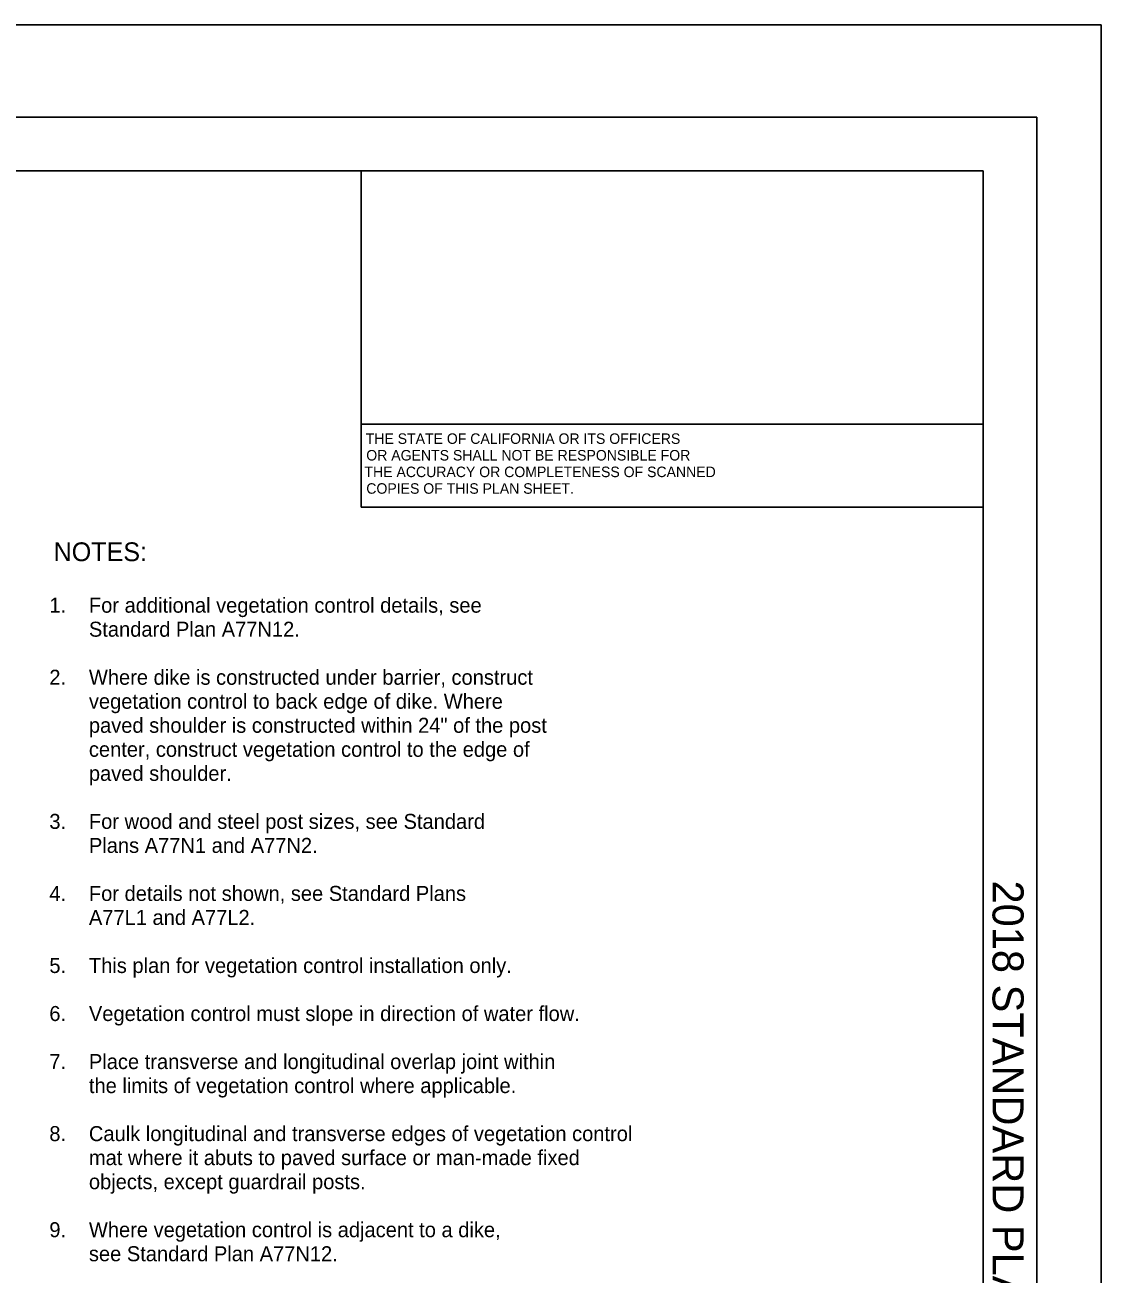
# Model space of a CAD drawing. Extents: x -893 to 867, y -474 to 712.
# Drawn here: x 365 to 867, y 129 to 712 of the extents above; entities that cross this region are included whole.
import ezdxf

# ---------------------------------------------------------------- set-up
doc = ezdxf.new("R2010")
doc.units = 0
for name, color, linetype in [('10 Sheet Format', 7, 'Continuous'), ('57 Undefined', 7, 'Continuous'), ('60 Nongeo Data', 7, 'Continuous')]:
    doc.layers.add(name, color=color, linetype=linetype)

msp = doc.modelspace()

# ---------------------------------------------------------------- linework, layer by layer
at = {"layer": '10 Sheet Format'}
for p, q in [((-813.45, 643.96), (811.55, 643.96)), ((521.56, 487.06), (521.56, 643.96)), ((811.55, -406.04), (811.55, 643.96)), ((811.55, 525.89), (521.56, 525.89)), ((811.55, 487.06), (521.56, 487.06))]:
    msp.add_line(p, q, dxfattribs=at)
for points in [[(-893.45, -474.04), (866.55, -474.04), (866.55, 711.96), (-893.45, 711.96)], [(-863.43, 668.96), (836.57, 668.96), (836.57, -431.04), (-863.43, -431.04)], [(-863.43, 668.96), (836.57, 668.96), (836.57, -431.04), (-863.43, -431.04)]]:
    msp.add_lwpolyline(points, close=True, dxfattribs=at)
at = {"layer": '60 Nongeo Data'}
msp.add_line((811.55, 643.96), (811.55, 643.96), dxfattribs=at)

# ---------------------------------------------------------------- texts
at = {"layer": '10 Sheet Format'}
for s, p in [('THE STATE OF CALIFORNIA OR ITS OFFICERS', (523.65, 516.64)), ('OR AGENTS SHALL NOT BE RESPONSIBLE FOR', (523.93, 508.89)), ('THE ACCURACY OR COMPLETENESS OF SCANNED', (523.07, 501.14)), ('COPIES OF THIS PLAN SHEET.', (523.93, 493.39))]:
    msp.add_text(s, height=4.9, dxfattribs=at).set_placement(p)
msp.add_text('2018 STANDARD PLAN A77N18', height=14.5, rotation=270, dxfattribs=at).set_placement((815.95, 313.05))
at = {"layer": '57 Undefined'}
for s, height, p in [('NOTES:', 8.75, (378.12, 461.96)), ('1.', 7, (376.13, 437.92)), ('For additional vegetation control details, see', 7, (394.58, 437.92)), ('Standard Plan A77N12.', 7, (394.58, 426.72)), ('2. ', 7, (376.13, 404.32)), ('Where dike is constructed under barrier, construct', 7, (394.58, 404.32)), ('vegetation control to back edge of dike. Where', 7, (394.58, 393.12)), ('paved shoulder is constructed within 24" of the post', 7, (394.58, 381.92)), ('center, construct vegetation control to the edge of', 7, (394.58, 370.72)), ('paved shoulder.', 7, (394.58, 359.52)), ('3. ', 7, (376.13, 337.12)), ('For wood and steel post sizes, see Standard', 7, (394.58, 337.12)), ('Plans A77N1 and A77N2.', 7, (394.58, 325.92)), ('4.', 7, (376.13, 303.52)), ('For details not shown, see Standard Plans', 7, (394.58, 303.52)), ('A77L1 and A77L2.', 7, (394.58, 292.32)), ('5.', 7, (376.13, 269.92)), ('This plan for vegetation control installation only.', 7, (394.58, 269.92)), ('6. ', 7, (376.13, 247.52)), ('Vegetation control must slope in direction of water flow. ', 7, (394.58, 247.52)), ('7.', 7, (376.13, 225.12)), ('Place transverse and longitudinal overlap joint within', 7, (394.58, 225.12)), ('the limits of vegetation control where applicable.', 7, (394.58, 213.92)), ('8.', 7, (376.13, 191.52)), ('Caulk longitudinal and transverse edges of vegetation control', 7, (394.58, 191.52)), ('mat where it abuts to paved surface or man-made fixed', 7, (394.58, 180.32)), ('objects, except guardrail posts.', 7, (394.58, 169.12)), ('9.', 7, (376.13, 146.72)), ('Where vegetation control is adjacent to a dike,', 7, (394.58, 146.72)), ('see Standard Plan A77N12.', 7, (394.58, 135.52))]:
    msp.add_text(s, height=height, dxfattribs=at).set_placement(p)

doc.saveas('drawing.dxf')
